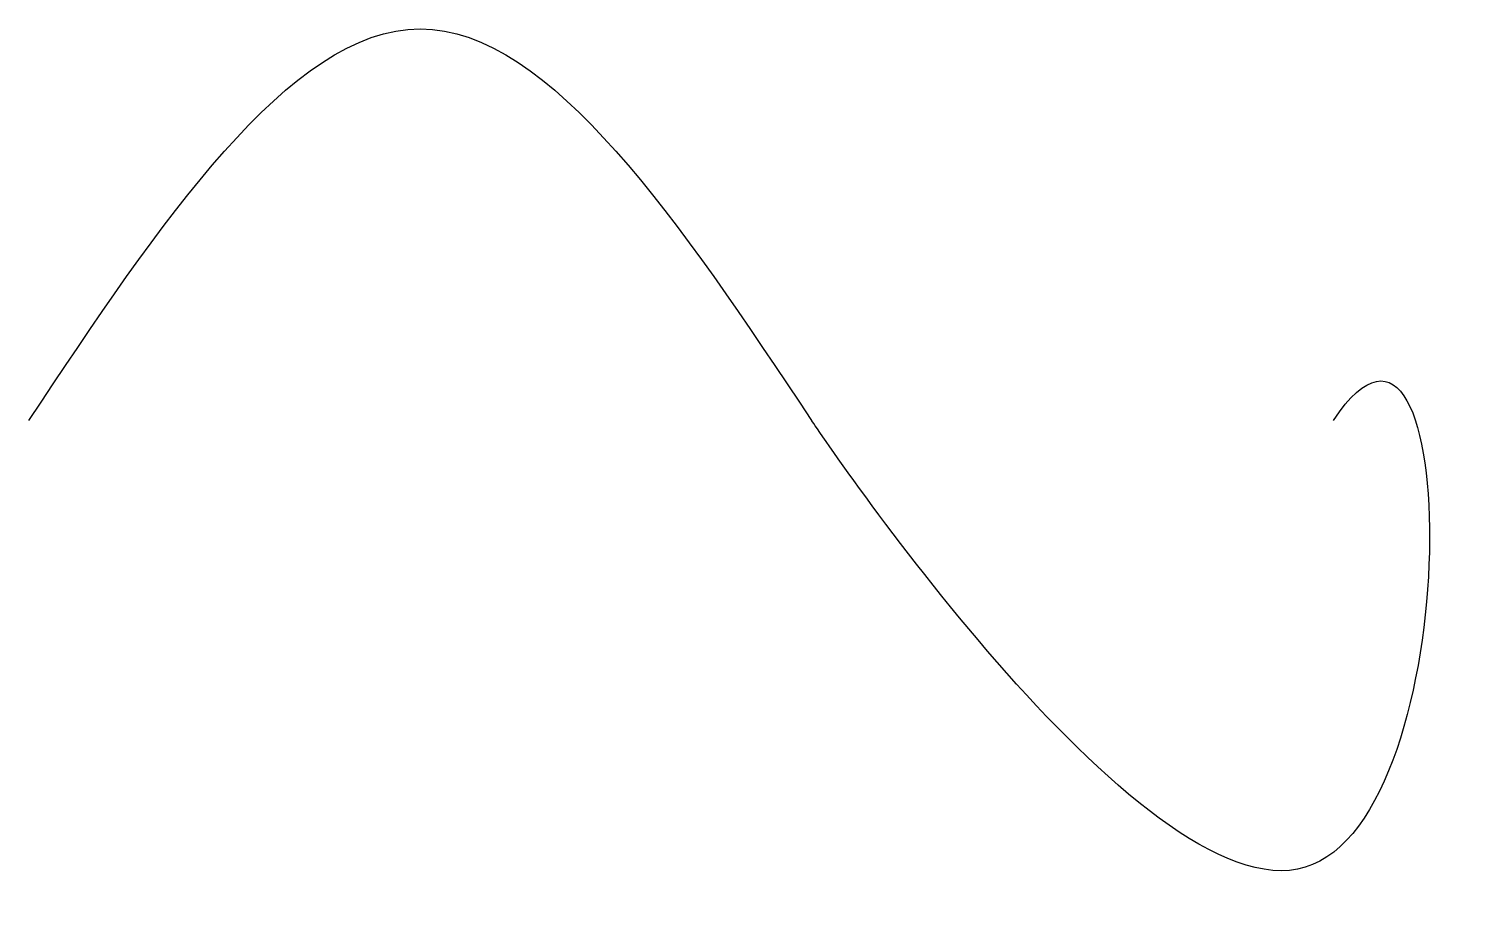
# Model space of a CAD drawing. Header units: millimetres. Extents: x 0 to 110, y -38 to 30.
import ezdxf

# ---------------------------------------------------------------- set-up
doc = ezdxf.new("R2010")
doc.units = ezdxf.units.MM

msp = doc.modelspace()

# ---------------------------------------------------------------- linework, layer by layer
msp.add_spline([(0, 0), (30, 30), (60, 0)], degree=3)
msp.add_open_spline([(100, 0), (110, 15), (110.66, -75.99), (59.99, 0.02), (60, 0)], degree=3)

doc.saveas('drawing.dxf')
